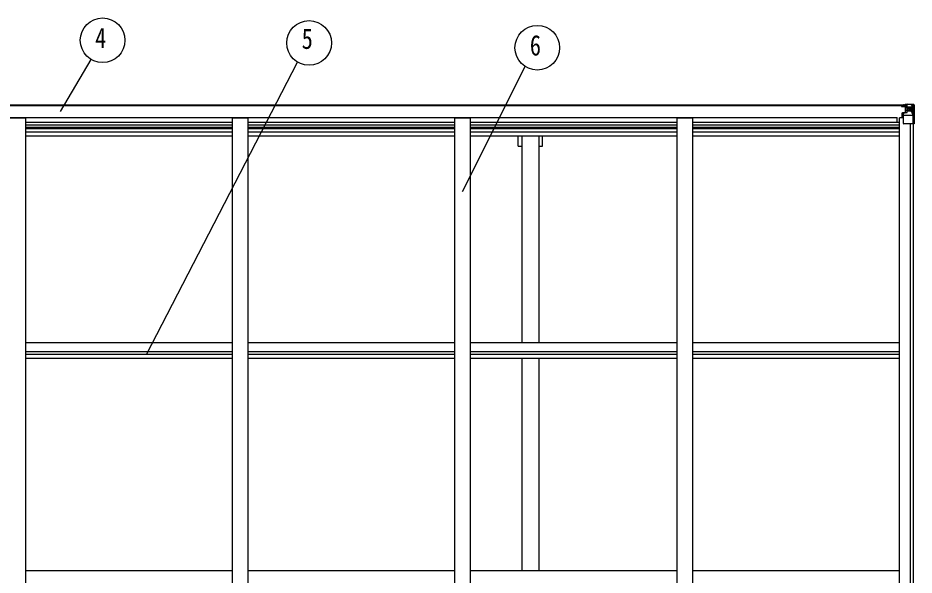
# Model space of a CAD drawing. Units: millimetres, scale not verified. Extents: x -10512 to 10512, y -7425 to 7425.
# Drawn here: x -906 to 1980, y 85 to 1880 of the extents above; entities that cross this region are included whole.
import ezdxf
from ezdxf.enums import TextEntityAlignment as Align

# ---------------------------------------------------------------- set-up
doc = ezdxf.new("R2010")
doc.units = ezdxf.units.MM
doc.header["$LTSCALE"] = 40
for name, color, linetype in [('0-5_YKK_13', 4, 'Continuous'), ('0-6_YKK_A1', 4, 'Continuous'), ('0-7_YKK_D', 6, 'Continuous')]:
    doc.layers.add(name, color=color, linetype=linetype)
doc.styles.add('ＭＳ ゴシック', font='')
doc.styles.get('ＭＳ ゴシック').set_extended_font_data('MS Gothic')

msp = doc.modelspace()

# ---------------------------------------------------------------- linework, layer by layer
at = {"layer": '0-5_YKK_13'}
for p, q in [((1940.22, 1596.84), (1940.22, 1597.85)), ((1941.22, 1596.84), (1940.22, 1596.84)), ((1940.22, 1596.84), (1940.22, 1595.28)), ((1940.22, 1595.16), (1940.22, 1595.28)), ((1941.22, 1597.85), (1941.22, 1596.84)), ((1946.22, 1596.84), (1941.22, 1596.84)), ((1946.42, 1600.34), (1944.73, 1599.91)), ((1946.22, 1595.24), (1946.22, 1596.84)), ((1946.22, 1595.24), (1956.22, 1595.15)), ((1946.42, 1600.34), (1946.72, 1600.34)), ((1946.72, 1600.34), (1946.72, 1599.91)), ((1948.22, 1597.1), (1956.22, 1597.1)), ((1948.22, 1597.08), (1956.22, 1597.08)), ((1951.72, 1602.54), (1958.22, 1602.14)), ((1951.72, 1601.66), (1951.72, 1602.54)), ((1958.22, 1601.26), (1951.72, 1601.66)), ((1951.72, 1601.14), (1951.72, 1601.66)), ((1951.72, 1601.14), (1951.72, 1600.73)), ((1951.72, 1600.73), (1956.72, 1600.64)), ((1951.72, 1600.73), (1951.72, 1599.91)), ((1952.72, 1575.04), (1952.72, 1595.01)), ((1956.61, 1594.78), (1952.72, 1594.78)), ((1952.72, 1591.15), (1956.72, 1591.15)), ((1956.22, 1597.1), (1956.22, 1595.15)), ((1956.22, 1596.08), (1956.72, 1596.08)), ((1956.23, 1595.15), (1956.22, 1595.15)), ((1956.23, 1594.98), (1956.23, 1595.15)), ((1956.72, 1596.44), (1958.22, 1596.44)), ((1956.72, 1592.9), (1958.22, 1592.9)), ((1958.22, 1576.05), (1958.22, 1602.14)), ((1958.22, 1602.03), (1970.22, 1601.25)), ((1959.22, 1592.9), (1958.22, 1592.9)), ((1970.22, 1592.9), (1958.22, 1592.9)), ((1972.56, 1592.85), (1970.22, 1592.91)), ((1970.31, 1601.24), (1978.24, 1600.77)), ((1972.56, 1579.38), (1972.56, 1592.85)), ((1973.41, 1596.35), (1976.14, 1600.02)), ((1977.38, 1599.8), (1977.38, 1599.73)), ((1977.38, 1539.14), (1977.38, 1599.73)), ((1979.28, 1600.86), (1979.28, 1600.86)), ((1979.28, 1600.81), (1979.28, 1600.85)), ((1980.22, 1599.85), (1980.22, 1599.82)), ((1941.72, 1574.01), (1942.72, 1574.02)), ((1941.72, 1558.23), (1941.72, 1574.01)), ((1942.72, 1572.29), (1941.72, 1572.29)), ((1941.72, 1562.14), (1946.22, 1562.14)), ((1946.77, 1574.06), (1942.72, 1574.02)), ((1946.22, 1540.14), (1946.22, 1573.24)), ((1970.22, 1565.81), (1946.22, 1565.81)), ((1957.4, 1575.79), (1947.05, 1574.14)), ((1947.05, 1573.5), (1957.4, 1575.15)), ((1947.05, 1574.14), (1947.05, 1573.5)), ((1952.72, 1582.94), (1956.72, 1582.94)), ((1956.72, 1579.34), (1958.22, 1579.34)), ((1957.4, 1575.15), (1957.4, 1575.79)), ((1970.22, 1579.34), (1958.22, 1579.34)), ((1964.74, 1585.7), (1964.74, 1584.74)), ((1970.22, 1579.34), (1972.56, 1579.38)), ((1970.22, 1579.34), (1970.22, 1579.34)), ((1976.83, 1566.03), (1970.22, 1565.81)), ((1976.83, 1566.03), (1972.69, 1578.11)), ((1977.38, 1539.14), (1947.22, 1539.14))]:
    msp.add_line(p, q, dxfattribs=at)
for points in [[(1946.22, 1595.24), (1946.22, 1595.23), (1940.22, 1595.28)], [(1941.22, 1595.12), (1956.22, 1594.98), (1956.23, 1594.98)], [(1956.22, 1596.08), (1948.22, 1596.08), (1948.22, 1597.85)], [(1951.72, 1601.14), (1956.72, 1601.14), (1956.72, 1575.68)], [(1979.28, 1600.86), (1970.22, 1601.41), (1958.22, 1602.14)], [(1963.78, 1587.62), (1962.82, 1587.62), (1962.82, 1586.66), (1963.78, 1586.66)], [(1965.7, 1588.58), (1965.7, 1589.54), (1964.74, 1589.54), (1964.74, 1588.58)], [(1966.66, 1586.66), (1967.62, 1586.66), (1967.62, 1587.62), (1966.66, 1587.62)], [(1980.22, 1599.82), (1980.22, 1539.14), (1977.38, 1539.14)], [(1942.72, 1574.02), (1942.72, 1572.29), (1946.22, 1572.27)], [(1964.74, 1584.74), (1965.7, 1584.74), (1965.7, 1585.7)]]:
    msp.add_lwpolyline(points, dxfattribs=at)
msp.add_circle((1965.22, 1587.14), 5.3, dxfattribs=at)
for centre, radius, start, end in [((1941.08, 1602.8), 7.69, 263.56574, 271.03001), ((1956.22, 1597.6), 0.5, 270.00309, 0.00198), ((1956.22, 1597.58), 0.5, 269.99891, 359.99891), ((1956.22, 1594.65), 0.5, 359.95536, 89.47105), ((1956.21, 1594.47), 0.513, 358.95293, 88.11972), ((1963.78, 1588.58), 0.96, 270, 0), ((1966.66, 1588.58), 0.96, 180, 270), ((1976.1, 1599.85), 1.28, 357.54105, 48.82169), ((1978.07, 1613.46), 12.7, 264.89689, 270.75534), ((1979.22, 1599.86), 1, 359.99921, 86.49983), ((1979.22, 1599.85), 0.999, 0.04917, 86.5576), ((1979.22, 1599.81), 0.999, 0.04917, 86.5576), ((1947.16, 1573.2), 0.937, 96.73234, 177.67791), ((1947.16, 1572.57), 0.937, 96.73234, 177.67791), ((1957.29, 1576.72), 0.937, 276.73234, 357.67791), ((1957.29, 1576.09), 0.937, 276.73234, 357.67791), ((1963.78, 1585.7), 0.96, 0, 90), ((1966.66, 1585.7), 0.96, 90, 180), ((1947.22, 1540.14), 1, 180, 270)]:
    msp.add_arc(centre, radius, start, end, dxfattribs=at)
for centre, major_axis, ratio, start_param, end_param in [((2051.97, 1592.9), (-81.75, 0), 0.061163, 6.2824128, 6.2831853), ((1975.43, 1592.77), (-0.03, 5), 0.573921, 0.7672717, 1.551125), ((1977.09, 1597.84), (0.02, 3), 0.466854, 0.125683, 0.7596956), ((1977.28, 1600.93), (-2, 0.12), 0.060933, 2.0712557, 3.1453404), ((1778.28, 1613.17), (-201, 12.36), 0.060933, 3.1453404, 3.145839), ((1973.96, 1579.4), (0, 3), 0.468246, 1.5772882, 2.0127935), ((1976.11, 1568.37), (-0.85, 2.32), 0.403757, 3.0087805, 3.9744392)]:
    msp.add_ellipse(centre, major_axis=major_axis, ratio=ratio, start_param=start_param, end_param=end_param, dxfattribs=at)
at = {"layer": '0-6_YKK_A1'}
for p, q in [((-3768.28, 1599.91), (1956.72, 1599.91)), ((-3768.28, 1597.85), (1956.72, 1597.85)), ((-3737.28, 1559.65), (1925.72, 1559.65)), ((-930.78, 1558.54), (-880.78, 1558.54)), ((-880.78, -1389.54), (-880.78, 1558.54)), ((-214.78, 1558.54), (-164.78, 1558.54)), ((-214.78, -1389.54), (-214.78, 1558.54)), ((-164.78, -1389.54), (-164.78, 1558.54)), ((501.22, 1558.54), (551.22, 1558.54)), ((501.22, -1389.54), (501.22, 1558.54)), ((551.22, -1389.54), (551.22, 1558.54)), ((1217.22, 1558.54), (1267.22, 1558.54)), ((1217.22, -1389.54), (1217.22, 1558.54)), ((1267.22, -1389.54), (1267.22, 1558.54)), ((1925.72, 1544.57), (1925.72, 1559.65)), ((-880.78, 1544.57), (-214.78, 1544.57)), ((-880.78, 1535.21), (-214.78, 1535.21)), ((-164.78, 1544.57), (501.22, 1544.57)), ((-164.78, 1535.21), (501.22, 1535.21)), ((551.22, 1544.57), (1217.22, 1544.57)), ((551.22, 1535.21), (1217.22, 1535.21)), ((1267.22, 1544.57), (1933.22, 1544.57)), ((1267.22, 1535.21), (1933.22, 1535.21)), ((1933.22, -1389.23), (1933.22, 1558.15)), ((1946.22, 1558.15), (1933.22, 1558.15)), ((1968.52, -1370.14), (1968.52, 1539.14)), ((1978.22, -1370.14), (1978.22, 1539.14)), ((-880.78, 1528.13), (-214.78, 1528.13)), ((-880.78, 1524.35), (-214.78, 1524.35)), ((-880.78, 1513.01), (-214.78, 1513.01)), ((-164.78, 1528.13), (501.22, 1528.13)), ((-164.78, 1524.35), (501.22, 1524.35)), ((-164.78, 1513.01), (501.22, 1513.01)), ((551.22, 1528.13), (1217.22, 1528.13)), ((551.22, 1524.35), (1217.22, 1524.35)), ((551.22, 1513.01), (1217.22, 1513.01)), ((1267.22, 1528.13), (1933.22, 1528.13)), ((1267.22, 1524.35), (1933.22, 1524.35)), ((1267.22, 1513.01), (1933.22, 1513.01)), ((-880.78, 1500.18), (-214.78, 1500.18)), ((-164.78, 1500.18), (501.22, 1500.18)), ((551.22, 1500.18), (1217.22, 1500.18)), ((704.72, 1467.35), (704.72, 1500.18)), ((716.72, 1500.18), (716.72, 834.9)), ((771.72, 1500.18), (771.72, 834.9)), ((783.72, 1467.35), (783.72, 1500.18)), ((1267.22, 1500.18), (1933.22, 1500.18)), ((704.72, 1467.35), (716.72, 1467.35)), ((-880.78, 834.9), (-214.78, 834.9)), ((-164.78, 834.9), (501.22, 834.9)), ((551.22, 834.9), (1217.22, 834.9)), ((1267.22, 834.9), (1933.22, 834.9)), ((-880.78, 805.78), (-214.78, 805.78)), ((-880.78, 796.57), (-214.78, 796.57)), ((-880.78, 783.67), (-214.78, 783.67)), ((-164.78, 805.78), (501.22, 805.78)), ((-164.78, 796.57), (501.22, 796.57)), ((-164.78, 783.67), (501.22, 783.67)), ((551.22, 805.78), (1217.22, 805.78)), ((551.22, 796.57), (1217.22, 796.57)), ((551.22, 783.67), (1217.22, 783.67)), ((716.72, 783.67), (716.72, 100)), ((771.72, 783.67), (771.72, 100)), ((1267.22, 805.78), (1933.22, 805.78)), ((1267.22, 796.57), (1933.22, 796.57)), ((1267.22, 783.67), (1933.22, 783.67)), ((-880.78, 100), (-214.78, 100)), ((-164.78, 100), (501.22, 100)), ((551.22, 100), (1217.22, 100)), ((1267.22, 100), (1933.22, 100))]:
    msp.add_line(p, q, dxfattribs=at)
msp.add_lwpolyline([(771.72, 1467.35), (783.72, 1467.35), (783.72, 1500.18)], dxfattribs=at)
at = {"layer": '0-7_YKK_D'}
for p, q in [((-768.27, 1578.53), (-669.57, 1746.16)), ((-491.32, 795.36), (-5.55, 1738.12)), ((525.74, 1320.42), (727.56, 1723.84))]:
    msp.add_line(p, q, dxfattribs=at)
for centre in [(-633.03, 1808.2), (32, 1799.56), (766.84, 1784.18)]:
    msp.add_circle(centre, 72, dxfattribs=at)

# ---------------------------------------------------------------- texts
at = {"layer": '0-7_YKK_D', "style": 'ＭＳ ゴシック', "width": 0.8}
for s, p in [('4', (-657.03, 1763.2)), ('5', (8, 1760.56)), ('6', (742.84, 1739.18))]:
    msp.add_text(s, height=65.98, dxfattribs=at).set_placement(p, align=Align.BOTTOM_LEFT)

doc.saveas('drawing.dxf')
